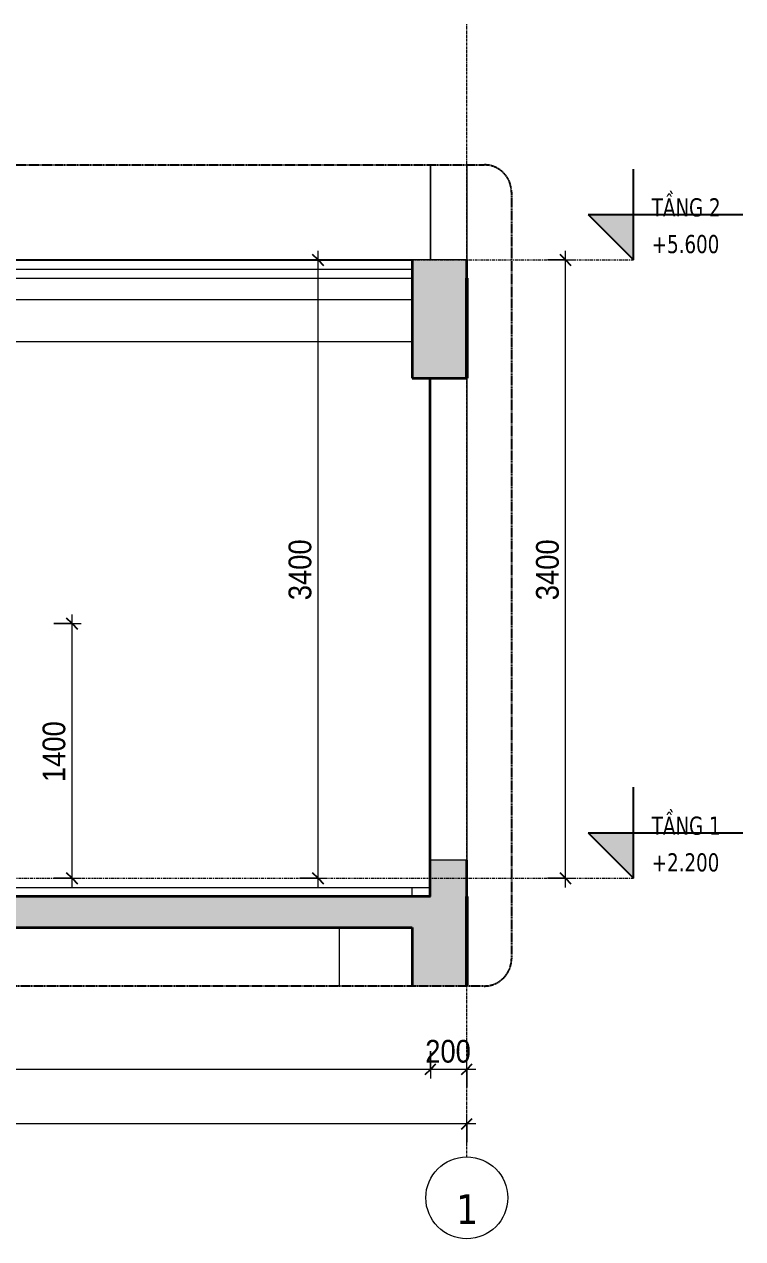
# Model space of a CAD drawing. Header units: millimetres. Extents: x 31157 to 224036, y 218 to 80529.
# Drawn here: x 80492 to 84441, y 218 to 6896 of the extents above; entities that cross this region are included whole.
import ezdxf

# ---------------------------------------------------------------- set-up
doc = ezdxf.new("R2010")
doc.units = ezdxf.units.MM
for name, pattern in [('Centre', [31.75, 6.35, -4.7625, 15.875, -4.7625]), ('Grid Line', [22.225, 12.7, -3.175, 3.175, -3.175]), ('Hidden', [7.14375, 4.7625, -2.38125])]:
    doc.linetypes.add(name, pattern=pattern)
for name, color, linetype, lineweight in [('0-5', 170, 'Continuous', 5), ('A-ANNO-DIMS', 211, 'Continuous', 9), ('A-ANNO-DIMS-50', 211, 'Continuous', 9), ('A-DETL-GENF', 92, 'Continuous', 18), ('A-DETL-GENF-4', 92, 'Hidden', 25), ('A-DETL-GENF-5', 9, 'Continuous', 18), ('A-DETL-MEDM', 33, 'Continuous', 35), ('A-DETL-THIN', 151, 'Continuous', 18), ('A-FLOR-2', 7, 'Continuous', 18), ('A-FLOR-FNSH-1', 250, 'Continuous', 35), ('A-FLOR-LEVL', 51, 'Continuous', 9), ('A-FLOR-LEVL-1', 51, 'Continuous', 25), ('A-FLOR-LEVL-2', 51, 'Centre', 9), ('A-FLOR-PATT-1', 253, 'Continuous', 18), ('A-WALL-5', 7, 'Continuous', 18), ('M-EQPM', 50, 'Continuous', 18), ('M-EQPM-3', 50, 'Continuous', 25), ('S-BEAM-1', 71, 'Continuous', 5), ('S-BEAM-2', 7, 'Continuous', 18), ('S-BEAM-3', 130, 'Continuous', 50), ('S-COLS', 52, 'Continuous', 18), ('S-COLS-8', 7, 'Continuous', 18), ('S-GRID-1', 1, 'Grid Line', 9), ('S-GRID-IDEN', 1, 'Continuous', 9)]:
    doc.layers.add(name, color=color, linetype=linetype, lineweight=lineweight)
doc.styles.add('Tahoma_B', font='tahomabd.ttf', dxfattribs={"height": 162.5})
doc.styles.add('Tahoma_B_1', font='tahomabd.ttf', dxfattribs={"width": 0.85, "height": 100})
doc.styles.add('UTM Avo', font='', dxfattribs={"width": 0.9, "height": 125})
doc.styles.get('UTM Avo').set_extended_font_data('UTM Avo')
doc.dimstyles.new('1_Dim_chi_tiet_2_5', dxfattribs={"dimscale": 304.8, "dimtxt": 124.912619, "dimasz": 0.19685, "dimexe": 0.164042, "dimexo": 0.0625, "dimgap": 0.016404, "dimtad": 1, "dimdec": 0, "dimrnd": 5, "dimzin": 0, "dimdsep": 46, "dimtxsty": 'UTM Avo', "dimblk1": 'OBLIQUE', "dimblk2": 'OBLIQUE', "dimsah": 1, "dimcen": 0.09, "dimdle": 0.164042, "dimazin": 0, "dimtfac": 1, "dimtdec": 4, "dimtix": 1, "dimtmove": 0, "dimatfit": 3, "dimfxl": 0.328084, "dimfxlon": 1, "dimtvp": 1, "dimtolj": 1, "dimtzin": 0, "dimarcsym": 2})
pattern_1 = [(50, (-37692.33, 15875), (364.368, -31.878), [38.1, -419.1]), (355, (-37692.33, 15875), (-70.486, 382.113), [30.48, -335.28]), (100.451, (-37661.97, 15872.34), (293.885, 350.233), [32.38, -356.18]), (46.184, (-37692.33, 15976.6), (542.158, -84.086), [57.15, -628.65]), (96.636, (-37647.15, 15969.6), (474.805, 494.855), [48.57, -534.27]), (351.184, (-37692.33, 15976.6), (474.81, 494.85), [45.72, -502.92]), (21, (-37641.53, 15951.2), (303.2285, -204.5305), [38.1, -419.1]), (326, (-37641.53, 15951.2), (123.604, 368.376), [30.48, -335.28]), (71.451, (-37616.26, 15934.16), (426.834, 163.843), [32.38, -356.18]), (37.5, (-37692.33, 15875), (6.1766, 169.1102), [3.353, -327.863, 3.353, -337.007, -336.55]), (37.5, (-37692.33, 15875), (6.1766, 169.1102), [-671.576, 3.353, -333.197]), (7.5, (-37692.33, 15875), (133.6389, 200.3615), [3.353, -190.703, 3.353, -320.243, -128.27]), (7.5, (-37692.33, 15875), (133.6389, 200.3615), [-517.652, 3.353, -124.917]), (327.5, (-37805.62, 15875), (271.1818, -11.4584), [3.353, -123.647, 3.353, -392.887, -525.78]), (327.5, (-37805.62, 15875), (271.1818, -11.4584), [-523.24, 3.353, -522.427]), (317.5, (-37856.42, 15875), (296.2585, 50.853), [3.353, -161.747, 3.353, -259.791, -373.38]), (317.5, (-37856.42, 15875), (296.2585, 50.853), [-428.244, 3.353, -370.027]), (45, (-37692.33, 15875), (-125.7236, 125.7236), []), (45, (-37692.33, 16065.5), (-125.7236, 125.7236), [])]

# ---------------------------------------------------------------- blocks, each defined once
blk = doc.blocks.new('NCV_TKTC_KET CAU_rvt-4-TKCS_CĂN HỘ LOẠI 2 - MẶT CẮT 3')
at = {"layer": 'A-FLOR-PATT-1'}
h = blk.add_hatch(dxfattribs=at)
h.set_pattern_fill('FP_10', color=256, style=0, pattern_type=2)
h.set_pattern_definition(pattern_1)
h.paths.add_polyline_path([(-33652.6, 1930), (-33652.6, 1930), (-33652.6, 2100)])
h = blk.add_hatch(dxfattribs=at)
h.set_pattern_fill('FP_10', color=256, style=0, pattern_type=2)
h.set_pattern_definition(pattern_1)
h.paths.add_polyline_path([(-33652.6, 1930), (-33652.6, 1930), (-33652.6, 2100)])
at = {"layer": 'S-BEAM-1'}
blk.add_hatch(color=256, dxfattribs=at).paths.add_polyline_path([(-33652.6, 4950), (-33652.6, 4950), (-33652.6, 5380)])
at = {"layer": 'A-FLOR-2'}
for p, q in [((-36152.6, 5550), (-33952.6, 5550)), ((-33652.6, 5550), (-33652.6, 5500)), ((-33952.6, 5380), (-36152.5, 5380)), ((-36152.6, 2150), (-33852.6, 2150))]:
    blk.add_line(p, q, dxfattribs=at)
at = {"layer": 'A-FLOR-FNSH-1'}
blk.add_line((-33652.6, 1930), (-33652.6, 2100), dxfattribs=at)
at = {"layer": 'S-BEAM-2'}
for p, q in [((-36152.6, 5550), (-33952.6, 5550)), ((-33952.6, 5150), (-36152.5, 5150)), ((-33952.6, 2150), (-33852.6, 2150)), ((-33952.6, 2100), (-33952.6, 2150)), ((-33652.6, 2150), (-33652.6, 2100))]:
    blk.add_line(p, q, dxfattribs=at)
at = {"layer": 'S-BEAM-3'}
for p, q in [((-33652.6, 4950), (-33652.6, 5500)), ((-33652.6, 1607.4), (-33652.6, 2100))]:
    blk.add_line(p, q, dxfattribs=at)
at = {"layer": 'S-COLS-8'}
blk.add_line((-34352.6, 1607.4), (-34352.6, 1930), dxfattribs=at)
blk = doc.blocks.new('NCV_TKTC_TANG 2_rvt-4-TKCS_CĂN HỘ LOẠI 2 - MẶT CẮT 3')
at = {"layer": 'A-WALL-5'}
for p, q in [((-33852.6, 5600), (-33852.6, 6122.7)), ((-36152.5, 5500), (-33952.6, 5500))]:
    blk.add_line(p, q, dxfattribs=at)
blk = doc.blocks.new('NCV_TKTC_TANG 1_rvt-4-TKCS_CĂN HỘ LOẠI 2 - MẶT CẮT 3')
at = {"layer": 'A-WALL-5'}
for p, q in [((-33952.635618, 5380), (-36152.492956, 5380)), ((-33857.635618, 2100), (-33857.635618, 4950))]:
    blk.add_line(p, q, dxfattribs=at)
blk = doc.blocks.new('TKTC_XREF_251221_MB TANG 2-7 - TKTC_XREF_251221_MB TANG 2-7-2039446-TKCS_CĂN HỘ LOẠI 2 - MẶT CẮT 3')
at = {"layer": 'M-EQPM-3'}
blk.add_line((-36152.6, 5600), (-33952.6, 5600), dxfattribs=at)
blk = doc.blocks.new('BORDER VIEW - BORDER VIEW-3688915-TKCS_CĂN HỘ LOẠI 2 - MẶT CẮT 3')
at = {"layer": 'A-DETL-GENF-4'}
for p, q in [((-42702.6, 6122.7), (-33556.7, 6122.7)), ((-33406.7, 5972.7), (-33406.7, 1757.4)), ((-33556.7, 1607.4), (-42702.6, 1607.4))]:
    blk.add_line(p, q, dxfattribs=at)
for centre, start, end in [((-33556.7, 5972.7), 360, 90), ((-33556.7, 1757.4), 270, 360)]:
    blk.add_arc(centre, 150, start, end, dxfattribs=at)
blk = doc.blocks.new('Level - CAO ĐỘ LEVEL-350587-TKCS_CĂN HỘ LOẠI 2 - MẶT CẮT 3')
at = {"layer": 'A-FLOR-LEVL'}
blk.add_hatch(color=256, dxfattribs=at).paths.add_polyline_path([(-32735.8, 2450), (-32735.8, 2200), (-32985.8, 2450)])
at = {"layer": 'A-FLOR-LEVL-1'}
for p, q in [((-32735.8, 2200), (-32735.8, 2700)), ((-32985.8, 2450), (-32735.8, 2200)), ((-32985.8, 2450), (-32135.8, 2450))]:
    blk.add_line(p, q, dxfattribs=at)
blk = doc.blocks.new('Grid - M_Grid Head - Circle-353313-TKCS_CĂN HỘ LOẠI 2 - MẶT CẮT 3')
at = {"layer": 'S-GRID-IDEN'}
blk.add_circle((-33652.6, 442.9), 225, dxfattribs=at)
blk = doc.blocks.new('DIMBLOCK78-TKCS_CĂN HỘ LOẠI 2 - MẶT CẮT 3')
at = {"layer": 'A-ANNO-DIMS-50'}
for p, q in [((82724.6, 1248.8), (82724.6, 1098.8)), ((82724.6, 1148.8), (82724.6, 1248.8)), ((82974.6, 1148.8), (82724.6, 1148.8)), ((82924.6, 1048.8), (82924.6, 1198.8)), ((82924.6, 1148.8), (82924.6, 1048.8))]:
    blk.add_line(p, q, dxfattribs=at)
at = {"layer": 'A-ANNO-DIMS-50', "lineweight": 25}
for p, q in [((82724.6, 1148.8), (82694.6, 1118.8)), ((82724.6, 1148.8), (82754.6, 1178.8)), ((82924.6, 1148.8), (82894.6, 1118.8)), ((82924.6, 1148.8), (82954.6, 1178.8))]:
    blk.add_line(p, q, dxfattribs=at)
at = {"layer": 'A-ANNO-DIMS-50', "color": 0, "insert": (82696.2, 1311.1), "char_height": 125, "width": 308.118, "attachment_point": 1, "line_spacing_factor": 1.110334, "style": 'UTM Avo'}
blk.add_mtext('200', dxfattribs=at)
blk = doc.blocks.new('_Oblique')
at = {"color": 0, "linetype": 'ByBlock', "lineweight": -2}
blk.add_line((-0.5, -0.5), (0.5, 0.5), dxfattribs=at)
blk = doc.blocks.new('DIMBLOCK79-TKCS_CĂN HỘ LOẠI 2 - MẶT CẮT 3')
at = {"layer": 'A-ANNO-DIMS-50'}
for p, q in [((82724.6, 1248.8), (82724.6, 1098.8)), ((82724.6, 1148.8), (82724.6, 1248.8)), ((82724.6, 1148.8), (73874.6, 1148.8)), ((73924.6, 1048.8), (73924.6, 1198.8)), ((73924.6, 1148.8), (73924.6, 1048.8))]:
    blk.add_line(p, q, dxfattribs=at)
at = {"layer": 'A-ANNO-DIMS-50', "lineweight": 25}
for p, q in [((73924.6, 1148.8), (73894.6, 1118.8)), ((73924.6, 1148.8), (73954.6, 1178.8)), ((82724.6, 1148.8), (82694.6, 1118.8)), ((82724.6, 1148.8), (82754.6, 1178.8))]:
    blk.add_line(p, q, dxfattribs=at)
at = {"layer": 'A-ANNO-DIMS-50', "color": 0, "insert": (78153.5, 1311.1), "char_height": 125, "width": 410.824, "attachment_point": 1, "line_spacing_factor": 1.110334, "style": 'UTM Avo'}
blk.add_mtext('8800', dxfattribs=at)
blk = doc.blocks.new('DIMBLOCK80-TKCS_CĂN HỘ LOẠI 2 - MẶT CẮT 3')
at = {"layer": 'A-ANNO-DIMS-50'}
for p, q in [((73924.6, 748.8), (73924.6, 898.8)), ((82924.6, 748.8), (82924.6, 898.8)), ((82974.6, 848.8), (73874.6, 848.8)), ((73924.6, 848.8), (73924.6, 748.8)), ((82924.6, 848.8), (82924.6, 748.8))]:
    blk.add_line(p, q, dxfattribs=at)
at = {"layer": 'A-ANNO-DIMS-50', "lineweight": 25}
for p, q in [((73924.6, 848.8), (73954.6, 878.8)), ((82924.6, 848.8), (82954.6, 878.8)), ((73924.6, 848.8), (73894.6, 818.8)), ((82924.6, 848.8), (82894.6, 818.8))]:
    blk.add_line(p, q, dxfattribs=at)
at = {"layer": 'A-ANNO-DIMS-50', "color": 0, "insert": (78253.5, 1011.1), "char_height": 125, "width": 410.824, "attachment_point": 1, "line_spacing_factor": 1.110334, "style": 'UTM Avo'}
blk.add_mtext('9000', dxfattribs=at)
blk = doc.blocks.new('DIMBLOCK81-TKCS_CĂN HỘ LOẠI 2 - MẶT CẮT 3')
at = {"layer": 'A-ANNO-DIMS-50', "lineweight": 25}
for p, q in [((82107.5, 5600), (82077.5, 5630)), ((82107.5, 5600), (82137.5, 5570)), ((82107.5, 2200), (82077.5, 2230)), ((82107.5, 2200), (82137.5, 2170))]:
    blk.add_line(p, q, dxfattribs=at)
at = {"layer": 'A-ANNO-DIMS-50'}
for p, q in [((82107.5, 2150), (82107.5, 5650)), ((82007.5, 5600), (82157.5, 5600)), ((82107.5, 5600), (82007.5, 5600)), ((82007.5, 2200), (82157.5, 2200)), ((82107.5, 2200), (82007.5, 2200))]:
    blk.add_line(p, q, dxfattribs=at)
at = {"layer": 'A-ANNO-DIMS-50', "color": 0, "insert": (81945.1, 3728.8), "char_height": 125, "width": 410.824, "attachment_point": 1, "rotation": 90, "line_spacing_factor": 1.110334, "style": 'UTM Avo'}
blk.add_mtext('3400', dxfattribs=at)
blk = doc.blocks.new('DIMBLOCK84-TKCS_CĂN HỘ LOẠI 2 - MẶT CẮT 3')
at = {"layer": 'A-ANNO-DIMS-50', "lineweight": 25}
for p, q in [((80755.1, 3600), (80725.1, 3630)), ((80755.1, 3600), (80785.1, 3570)), ((80755.1, 2200), (80725.1, 2230)), ((80755.1, 2200), (80785.1, 2170))]:
    blk.add_line(p, q, dxfattribs=at)
at = {"layer": 'A-ANNO-DIMS-50'}
for p, q in [((80755.1, 2150), (80755.1, 3650)), ((80655.1, 3600), (80805.1, 3600)), ((80755.1, 3600), (80655.1, 3600)), ((80655.1, 2200), (80805.1, 2200)), ((80755.1, 2200), (80655.1, 2200))]:
    blk.add_line(p, q, dxfattribs=at)
at = {"layer": 'A-ANNO-DIMS-50', "color": 0, "insert": (80592.7, 2728.8), "char_height": 125, "width": 410.824, "attachment_point": 1, "rotation": 90, "line_spacing_factor": 1.110334, "style": 'UTM Avo'}
blk.add_mtext('1400', dxfattribs=at)
blk = doc.blocks.new('DIMBLOCK85-TKCS_CĂN HỘ LOẠI 2 - MẶT CẮT 3')
at = {"layer": 'A-ANNO-DIMS-50', "lineweight": 25}
for p, q in [((83467.5, 5600), (83437.5, 5630)), ((83467.5, 5600), (83497.5, 5570)), ((83467.5, 2200), (83437.5, 2230)), ((83467.5, 2200), (83497.5, 2170))]:
    blk.add_line(p, q, dxfattribs=at)
at = {"layer": 'A-ANNO-DIMS-50'}
for p, q in [((83467.5, 2150), (83467.5, 5650)), ((83367.5, 5600), (83517.5, 5600)), ((83467.5, 5600), (83367.5, 5600)), ((83367.5, 2200), (83517.5, 2200)), ((83467.5, 2200), (83367.5, 2200))]:
    blk.add_line(p, q, dxfattribs=at)
at = {"layer": 'A-ANNO-DIMS-50', "color": 0, "insert": (83305.2, 3728.8), "char_height": 125, "width": 410.824, "attachment_point": 1, "rotation": 90, "line_spacing_factor": 1.110334, "style": 'UTM Avo'}
blk.add_mtext('3400', dxfattribs=at)

msp = doc.modelspace()

# ---------------------------------------------------------------- hatches: boundary and pattern name
at = {"layer": 'A-DETL-GENF-5'}
h = msp.add_hatch(dxfattribs=at)
h.set_pattern_fill('FP_10', color=256, style=0, pattern_type=2)
h.set_pattern_definition([(50, (78884.86, 15875), (364.368, -31.878), [38.1, -419.1]), (355, (78884.86, 15875), (-70.486, 382.113), [30.48, -335.28]), (100.451, (78915.23, 15872.34), (293.885, 350.233), [32.38, -356.18]), (46.184, (78884.86, 15976.6), (542.158, -84.086), [57.15, -628.65]), (96.636, (78930.04, 15969.6), (474.805, 494.855), [48.57, -534.27]), (351.184, (78884.86, 15976.6), (474.81, 494.85), [45.72, -502.92]), (21, (78935.66, 15951.2), (303.2285, -204.5305), [38.1, -419.1]), (326, (78935.66, 15951.2), (123.604, 368.376), [30.48, -335.28]), (71.451, (78960.93, 15934.16), (426.834, 163.843), [32.38, -356.18]), (37.5, (78884.86, 15875), (6.1766, 169.1102), [3.353, -327.863, 3.353, -337.007, -336.55]), (37.5, (78884.86, 15875), (6.1766, 169.1102), [-671.576, 3.353, -333.197]), (7.5, (78884.86, 15875), (133.6389, 200.3615), [3.353, -190.703, 3.353, -320.243, -128.27]), (7.5, (78884.86, 15875), (133.6389, 200.3615), [-517.652, 3.353, -124.917]), (327.5, (78771.58, 15875), (271.1818, -11.4584), [3.353, -123.647, 3.353, -392.887, -525.78]), (327.5, (78771.58, 15875), (271.1818, -11.4584), [-523.24, 3.353, -522.427]), (317.5, (78720.78, 15875), (296.2585, 50.853), [3.353, -161.747, 3.353, -259.791, -373.38]), (317.5, (78720.78, 15875), (296.2585, 50.853), [-428.244, 3.353, -370.027]), (45, (78884.86, 15875), (-125.7236, 125.7236), []), (45, (78884.86, 16065.5), (-125.7236, 125.7236), [])])
h.paths.add_polyline_path([(78369.9, 1607.4), (78624.6, 1607.4), (78624.6, 1930), (82624.6, 1930), (82624.6, 1607.4), (82924.6, 1607.4), (82924.6, 2300), (82724.6, 2300), (82724.6, 2100), (80424.6, 2100), (80424.6, 2300), (80224.6, 2300), (80224.6, 2100), (73924.6, 2100), (73924.6, 1607.4), (74124.6, 1607.4), (74124.6, 1930), (78324.6, 1930), (78324.6, 1607.4)])
h.paths.add_polyline_path([(73924.6, 4750), (74124.6, 4750), (74124.6, 5385), (78324.6, 5385), (78324.6, 4950), (78624.6, 4950), (78624.6, 5335), (80224.6, 5335), (80224.6, 5100), (80424.7, 5100), (80424.6, 5700), (80224.6, 5700), (80224.6, 5550), (73924.6, 5550), (73924.6, 4844.4)])
h.paths.add_polyline_path([(82624.6, 4950), (82924.6, 4950), (82924.6, 5600), (82624.6, 5600), (82624.6, 5380)])

# ---------------------------------------------------------------- linework, layer by layer
at = {"layer": 'A-DETL-MEDM'}
for p, q in [((82624.6, 5600), (82624.6, 4950)), ((82924.6, 4950), (82924.6, 5600)), ((82624.6, 4950), (82924.6, 4950)), ((82924.6, 1607.4), (82924.6, 2300)), ((82724.6, 2100), (80424.6, 2100)), ((78624.6, 1930), (82624.6, 1930)), ((82624.6, 1930), (82624.6, 1607.4))]:
    msp.add_line(p, q, dxfattribs=at)
at = {"layer": 'A-DETL-THIN'}
for p, q in [((82924.6, 5600), (82624.6, 5600)), ((82924.6, 2300), (82724.6, 2300)), ((82724.6, 2300), (82724.6, 2100))]:
    msp.add_line(p, q, dxfattribs=at)
at = {"layer": 'A-FLOR-LEVL-2'}
for p, q in [((72797.4, 5600), (83841.4, 5600)), ((72797.4, 2200), (83841.4, 2200))]:
    msp.add_line(p, q, dxfattribs=at)
at = {"layer": 'S-COLS'}
for p, q in [((82724.6, 6122.7), (82724.6, 5600)), ((82924.6, 6122.7), (82924.6, 5500)), ((82724.6, 4950), (82724.6, 2300)), ((82924.6, 4950), (82924.6, 2100))]:
    msp.add_line(p, q, dxfattribs=at)
at = {"layer": 'S-GRID-1'}
for p, q in [((82924.6, 5645.9), (82924.6, 6895.9)), ((82924.6, 1917.9), (82924.6, 5645.9)), ((82924.6, 667.9), (82924.6, 1917.9))]:
    msp.add_line(p, q, dxfattribs=at)

# ---------------------------------------------------------------- block references
at = {"layer": '0-5'}
for name in ['NCV_TKTC_TANG 2_rvt-4-TKCS_CĂN HỘ LOẠI 2 - MẶT CẮT 3', 'NCV_TKTC_KET CAU_rvt-4-TKCS_CĂN HỘ LOẠI 2 - MẶT CẮT 3', 'NCV_TKTC_TANG 1_rvt-4-TKCS_CĂN HỘ LOẠI 2 - MẶT CẮT 3']:
    msp.add_blockref(name, (116577.2, 0), dxfattribs=at)
at = {"layer": 'A-DETL-GENF'}
msp.add_blockref('BORDER VIEW - BORDER VIEW-3688915-TKCS_CĂN HỘ LOẠI 2 - MẶT CẮT 3', (116577.2, 0), dxfattribs=at)
at = {"layer": 'A-FLOR-LEVL-1'}
for p in [(116577.2, 3400), (116577.2, 0)]:
    msp.add_blockref('Level - CAO ĐỘ LEVEL-350587-TKCS_CĂN HỘ LOẠI 2 - MẶT CẮT 3', p, dxfattribs=at)
at = {"layer": 'M-EQPM'}
msp.add_blockref('TKTC_XREF_251221_MB TANG 2-7 - TKTC_XREF_251221_MB TANG 2-7-2039446-TKCS_CĂN HỘ LOẠI 2 - MẶT CẮT 3', (116577.2, 0), dxfattribs=at)
at = {"layer": 'S-GRID-IDEN'}
msp.add_blockref('Grid - M_Grid Head - Circle-353313-TKCS_CĂN HỘ LOẠI 2 - MẶT CẮT 3', (116577.2, 0), dxfattribs=at)

# ---------------------------------------------------------------- texts
at = {"layer": 'A-FLOR-LEVL', "char_height": 100, "line_spacing_factor": 0.996129, "style": 'Tahoma_B_1'}
for s, insert, width, attachment_point in [('\\pt510,1020,1530,2040,2550,3060,3570,4080,4590,5100,5610,6120,6630,7140,7650,8160,8670,9180,9690,10200,10710,11220,11730,12240,12750,13260,13770,14280,14790,15300,15810,16320;TẦNG 2', (83941.7, 5837.2), 452.625, 7), ('\\pt212.5,425,637.5,850,1062.5,1275,1487.5,1700,1912.5,2125,2337.5,2550,2762.5,2975,3187.5,3400,3612.5,3825,4037.5,4250,4462.5,4675,4887.5,5100,5312.5,5525,5737.5,5950,6162.5,6375,6587.5,6800;+5.600', (83941.7, 5737.5), 441.575, 1), ('\\pt510,1020,1530,2040,2550,3060,3570,4080,4590,5100,5610,6120,6630,7140,7650,8160,8670,9180,9690,10200,10710,11220,11730,12240,12750,13260,13770,14280,14790,15300,15810,16320;TẦNG 1', (83941.7, 2437.2), 452.625, 7), ('\\pt212.5,425,637.5,850,1062.5,1275,1487.5,1700,1912.5,2125,2337.5,2550,2762.5,2975,3187.5,3400,3612.5,3825,4037.5,4250,4462.5,4675,4887.5,5100,5312.5,5525,5737.5,5950,6162.5,6375,6587.5,6800;+2.200', (83941.7, 2337.5), 441.575, 1)]:
    msp.add_mtext(s, dxfattribs=dict(at, insert=insert, width=width, attachment_point=attachment_point))

# ---------------------------------------------------------------- dimensions: what is measured, and where the dimension line sits
at = {"layer": 'A-ANNO-DIMS'}
for base, p1, p2, override, picture, middle in [((82107.5, 5600), (82007.5, 2200), (82007.5, 5600), {"dimpost": '<>', "dimfxl": 3400}, 'DIMBLOCK81-TKCS_CĂN HỘ LOẠI 2 - MẶT CẮT 3', (82037.8, 3900)), ((83467.5, 5600), (83367.5, 2200), (83367.5, 5600), {"dimpost": '<>', "dimfxl": 3400}, 'DIMBLOCK85-TKCS_CĂN HỘ LOẠI 2 - MẶT CẮT 3', (83397.9, 3900)), ((80755.1, 3600), (80655.1, 2200), (80655.1, 3600), {"dimpost": '<>', "dimfxl": 1400}, 'DIMBLOCK84-TKCS_CĂN HỘ LOẠI 2 - MẶT CẮT 3', (80685.4, 2900))]:
    dim = msp.add_linear_dim(base=base, p1=p1, p2=p2, angle=90, dimstyle='1_Dim_chi_tiet_2_5', override=override, dxfattribs=at)
    dim.commit()
    dim.dimension.update_dxf_attribs({"geometry": picture, "text_midpoint": middle})
for base, p1, p2, override, picture, middle in [((73924.6, 1148.8), (82724.6, 1248.8), (73924.6, 1048.8), {"dimpost": '<>', "dimfxl": 8802.272434}, 'DIMBLOCK79-TKCS_CĂN HỘ LOẠI 2 - MẶT CẮT 3', (78324.6, 1218.4)), ((82724.6, 1148.8), (82924.6, 1048.8), (82724.6, 1248.8), {"dimpost": '<>', "dimfxl": 282.842712}, 'DIMBLOCK78-TKCS_CĂN HỘ LOẠI 2 - MẶT CẮT 3', (82824.6, 1218.4)), ((73924.6, 848.8), (82924.6, 748.8), (73924.6, 748.8), {"dimpost": '<>', "dimfxl": 9000}, 'DIMBLOCK80-TKCS_CĂN HỘ LOẠI 2 - MẶT CẮT 3', (78424.6, 918.4))]:
    dim = msp.add_linear_dim(base=base, p1=p1, p2=p2, dimstyle='1_Dim_chi_tiet_2_5', override=override, dxfattribs=at)
    dim.commit()
    dim.dimension.update_dxf_attribs({"geometry": picture, "text_midpoint": middle})

# ---------------------------------------------------------------- next in the draw order: texts
at = {"layer": 'S-GRID-IDEN', "insert": (82927, 380.5), "char_height": 162.5, "width": 145.5, "attachment_point": 5, "line_spacing_factor": 0.996129, "style": 'Tahoma_B', "bg_fill": 3, "box_fill_scale": 1.25, "bg_fill_color": 256, "bg_fill_true_color": 13158600, "bg_fill_transparency": 0}
msp.add_mtext('\\pt634.99962,1269.99925,1905.0005,2540.00013,3174.99975,3809.99937,4445.00062,5080.00025,5714.99987,6349.9995,6985.00075,7620.00037,8255,8889.99962,9524.99925,10160.0005,10795.00013,11429.99975,12064.99938,12700.00063,13335.00025,13969.99988,14604.9995,15240.00075,15875.00038,16510,17144.99963,17779.99925,18415.0005,19050.00013,19684.99975,20319.99938;1', dxfattribs=at)

doc.saveas('drawing.dxf')
